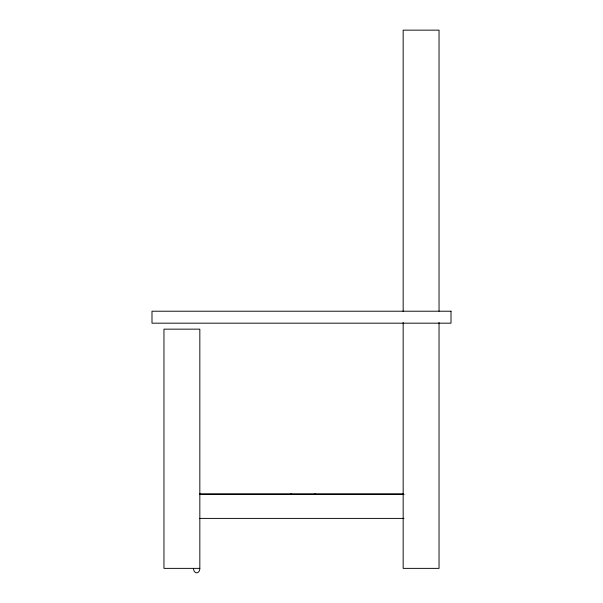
<?xml version="1.0" encoding="UTF-8"?>
<svg xmlns="http://www.w3.org/2000/svg" width="603" height="603" viewBox="0 0 603 603"><rect width="100%" height="100%" fill="white"/><g stroke="black" fill="none" stroke-linecap="round" stroke-linejoin="round"><path stroke-width="0.9" d="M199.691 493.782L403.166 493.782M199.834 494.483L404.1 494.483M199.834 518.399L404.063 518.399M199.834 568.365L163.956 568.365L163.956 329.155L199.834 329.155L199.834 568.365A4.485 3.173 -90 0 1 196.668 572.85A4.485 3.173 -90 0 1 193.495 568.365M439.044 311.163L439.044 30.15L403.166 30.15L403.166 311.487M439.044 322.469L439.044 568.365L403.166 568.365L403.166 322.469M314.985 493.782L314.985 494.483M291.061 493.782L291.061 494.483M451.006 311.216L151.994 311.216L151.994 323.178L451.006 323.178L451.006 311.216"/></g></svg>
